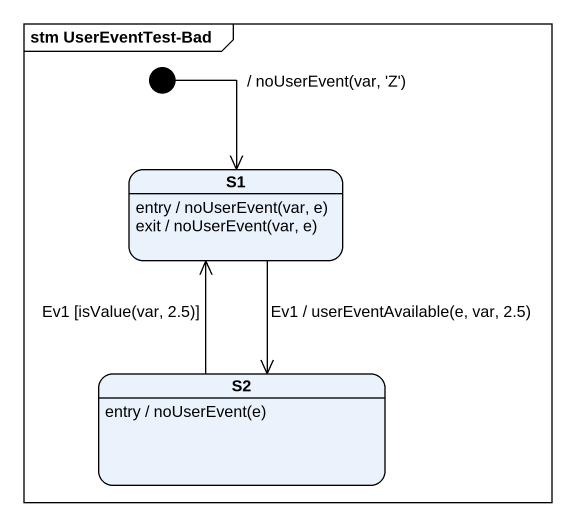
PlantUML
@startuml
mainframe stm UserEventTest-Bad
hide empty description
state S1
S1 : entry / noUserEvent(var, e)
S1 : exit / noUserEvent(var, e)
state S2
S2 : entry / noUserEvent(e)
[*] --> S1 : / noUserEvent(var, 'Z')
S1 --> S2 : Ev1 / userEventAvailable(e, var, 2.5)
S2 -up-> S1 : Ev1 [isValue(var, 2.5)]
@enduml
